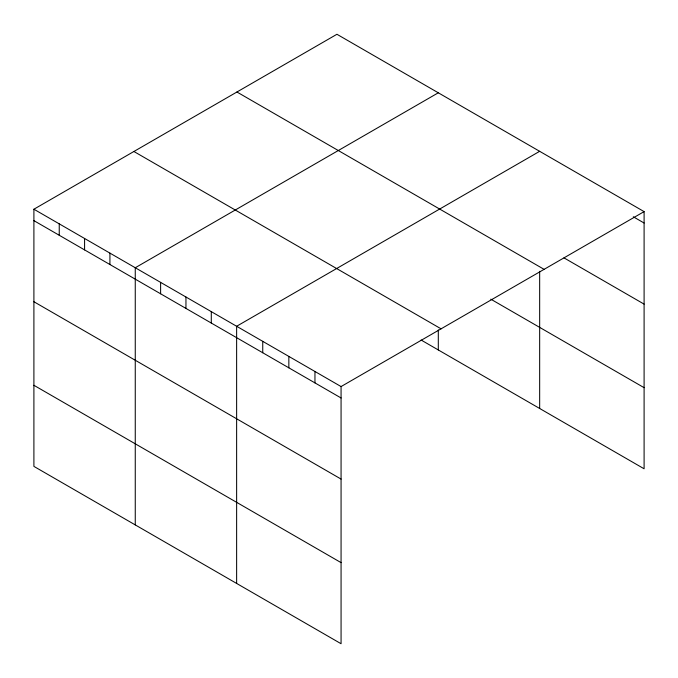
<?xml version="1.0" encoding="UTF-8"?>
<svg xmlns="http://www.w3.org/2000/svg" width="678" height="678" viewBox="0 0 678 678"><rect width="100%" height="100%" fill="white"/><g stroke="black" fill="none" stroke-linecap="round" stroke-linejoin="round"><path stroke-width="1.02" d="M33.9 209.222L341.068 386.562L341.068 643.727L33.9 466.388L33.9 209.222L336.932 34.273L644.1 211.612L644.1 468.778L421.106 340.025M438.302 92.793L135.261 267.751L135.261 524.916M539.663 151.313L236.63 326.271L236.63 583.436M341.068 386.562L644.1 211.612M633.294 216.782L644.1 223.02M563.969 257.86L644.1 304.117M236.936 92.005L544.095 269.344M490.796 299.168L644.1 387.672M133.905 151.491L441.064 328.83M33.9 220.638L341.068 397.978M33.9 301.735L341.068 479.075M33.9 385.29L341.068 562.63M539.663 271.319L539.663 408.478M438.302 329.949L438.302 349.958M314.956 371.493L314.956 382.901M288.845 356.416L288.845 367.823M262.742 341.348L262.742 352.755M211.29 311.643L211.29 323.05M185.95 297.006L185.95 308.414M160.61 282.379L160.61 293.786M109.921 253.114L109.921 264.53M84.581 238.486L84.581 249.894M59.24 223.859L59.24 235.266"/></g></svg>
